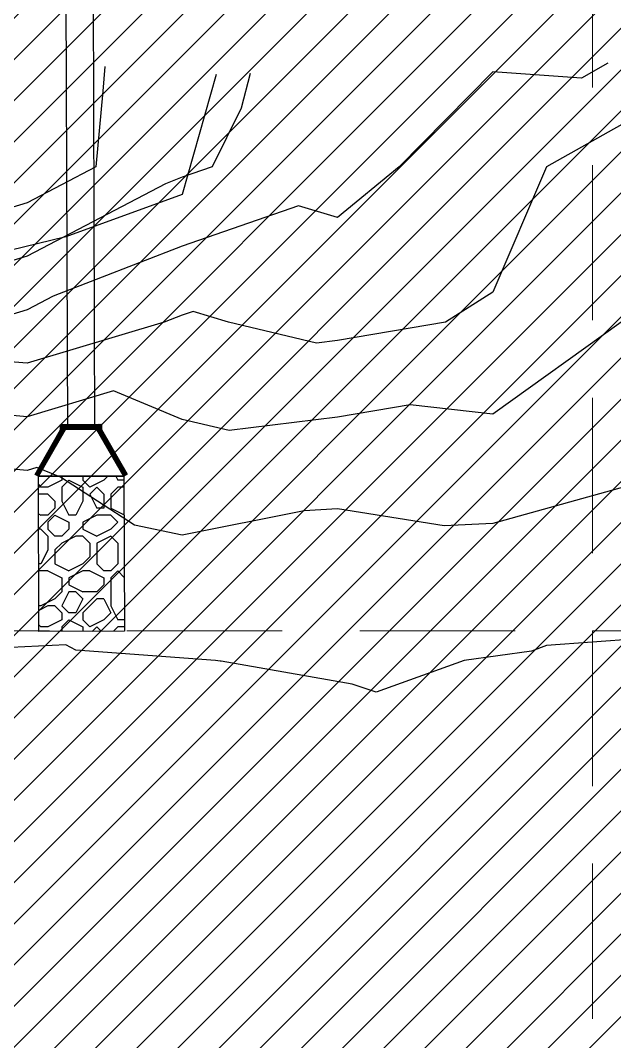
# Model space of a CAD drawing. Header units: inches. Extents: x 2468858 to 2474627, y 7110391 to 7114000.
# Drawn here: x 2470769.1 to 2470845.7, y 7111332.3 to 7111463.9 of the extents above; entities that cross this region are included whole.
import ezdxf

# ---------------------------------------------------------------- set-up
doc = ezdxf.new("R2010")
doc.units = ezdxf.units.IN
doc.header["$MEASUREMENT"] = 0
doc.linetypes.add('HIDDEN', pattern=[0.375, 0.25, -0.125])
for name, color, linetype in [('contours', 35, 'Continuous'), ('GRID', 254, 'HIDDEN'), ('SODDED LOT', 2, 'Continuous'), ('STM', 1, 'Continuous')]:
    doc.layers.add(name, color=color, linetype=linetype)

msp = doc.modelspace()

# ---------------------------------------------------------------- hatches: boundary and pattern name
at = {"layer": 'SODDED LOT'}
h = msp.add_hatch(dxfattribs=at)
h.set_pattern_fill('ANSI31', color=256, scale=30, style=0)
h.set_pattern_definition([(45, (0, 0), (-2.6516504294, 2.6516504294), [])])
h.paths.add_polyline_path([(2473645.39, 7113690.66), (2473644.98, 7113704.58), (2473380.05, 7113706.22), (2473375.55, 7113692.3), (2473381.69, 7113694.76), (2473634.33, 7113693.94)])
h.paths.add_polyline_path([(2473661.81, 7113026.94), (2473687.47, 7113025.61), (2473728.46, 7113019.28), (2473771.12, 7113012.61), (2473800.78, 7113000.62), (2473816.11, 7112991.96), (2473817.62, 7112992.3), (2473826.58, 7112958.99), (2473778.33, 7112869.43), (2473754.23, 7112818.27), (2473704.86, 7112707.31), (2473675.95, 7112628.52), (2473649.37, 7112551.6), (2473609.35, 7112401.13), (2473621.99, 7112397.24), (2473660.24, 7112541.42), (2473686.99, 7112623.57), (2473721.05, 7112713.98), (2473756.54, 7112795.8), (2473776.21, 7112842.14), (2473803.69, 7112892.8), (2473821.26, 7112931.75), (2473838.19, 7112953.92), (2473843.82, 7112970.36), (2473841.57, 7112984.99), (2473834.36, 7112995.8), (2473821.75, 7113003.46), (2473803.51, 7113011.56), (2473780.76, 7113020.12), (2473754.18, 7113027.78), (2473717.91, 7113032.73), (2473683.75, 7113037.76), (2473675.22, 7113037.54), (2473668.46, 7113034.66), (2473663.02, 7113029.01)])
h.paths.add_polyline_path([(2473971.46, 7113199.84), (2473953.3, 7113211.94), (2473941.19, 7113192.09), (2473861.1, 7113065.57), (2473810.53, 7113087.5), (2473761.17, 7113101.51), (2473720.96, 7113106.99), (2473697.2, 7113110.44), (2473674.12, 7113113.74), (2473679.51, 7113105.34), (2473686.71, 7113099.95), (2473703.5, 7113097.55), (2473742.47, 7113092.16), (2473787.44, 7113083.17), (2473826.42, 7113069.98), (2473851, 7113058.59), (2473862.39, 7113053.19), (2473874.39, 7113053.49), (2473885.78, 7113058.29), (2473895.97, 7113069.68), (2473937.95, 7113137.71), (2473969.87, 7113198.61)])
h.paths.add_polyline_path([(2474189.42, 7113705.55), (2474212.71, 7113695.29), (2474173.05, 7113585.51), (2474125.46, 7113471.59), (2474078.44, 7113374.03), (2473995.24, 7113231.38), (2473980.72, 7113211.84), (2473961.73, 7113224.12), (2474019.25, 7113316.23), (2474060.01, 7113393.26), (2474123.11, 7113525), (2474155.5, 7113608.17)])
h.paths.add_polyline_path([(2472149.87, 7113580.61), (2472139.15, 7113587.25), (2472148.34, 7113599.5), (2472129.96, 7113617.37), (2472301.04, 7113620.95), (2472421.05, 7113670.47), (2472435.86, 7113657.7), (2472418.5, 7113656.68), (2472386.32, 7113644.43), (2472349.55, 7113630.65), (2472301.04, 7113613.8), (2472253.54, 7113608.18), (2472206.05, 7113607.67), (2472182.05, 7113606.65), (2472168.77, 7113602.57), (2472156, 7113590.31)])
h.paths.add_polyline_path([(2472770.94, 7113693.31), (2472783.83, 7113696.4), (2473029.19, 7113695.37), (2473046.2, 7113689.7), (2473045.68, 7113705.68), (2472771.46, 7113707.22)])
h.paths.add_polyline_path([(2472613.26, 7113048.11), (2472742.65, 7113047.89), (2472742.87, 7112984.1), (2472740.21, 7112975.02), (2472732.24, 7112966.82), (2472722.71, 7112964.61), (2472628.32, 7112964.83), (2472620.35, 7112967.71), (2472615.69, 7112974.13), (2472614.14, 7112982.33), (2472613.26, 7112995.17)])
h.paths.add_polyline_path([(2471336.5, 7111475.41), (2471335.53, 7111275.42), (2470491.66, 7111254.32), (2470479.59, 7111328.94), (2470466.02, 7111461.6), (2470553.43, 7111470.9), (2470638.4, 7111473.12)])
h.paths.add_polyline_path([(2473446.67, 7112356.48), (2473471.9, 7112308.47), (2473532.94, 7112257.21), (2473501.2, 7112186.43), (2473329.47, 7112103.43), (2473116.22, 7112035.9), (2473103.2, 7112106.69), (2473072.63, 7112126.65), (2472815.11, 7111934.94), (2472802.33, 7111780.66), (2472622.31, 7111675.22), (2472617.64, 7111803.67), (2472501.02, 7111721.1), (2472320.82, 7111594.38), (2472182.92, 7111519.02), (2472068.92, 7111484.1), (2471932.85, 7111463.88), (2471923.66, 7111337.05), (2471693.82, 7111327.86), (2471696.08, 7111477.57), (2471836.92, 7111477.57), (2471858.78, 7111468.52), (2471876.58, 7111467.89), (2471898.13, 7111477.88), (2471906.24, 7111490.37), (2471909.37, 7111504.1), (2471908.12, 7111517.84), (2471903.75, 7111528.77), (2471899.69, 7111538.75), (2471899.78, 7111997.71), (2471902.82, 7112006.8), (2471908.61, 7112013.14), (2471915.23, 7112016.45), (2471926.26, 7112016.45), (2472502.65, 7112016.18), (2472510.04, 7112014.97), (2472516.23, 7112010.27), (2472519.86, 7112006.24), (2472597.23, 7111900.26), (2472601.63, 7111894), (2472601.97, 7111890.79), (2472601.97, 7111885.88), (2472602.14, 7111880.64), (2472603.49, 7111873.53), (2472605.53, 7111864.06), (2472610.94, 7111855.26), (2472618.72, 7111847.65), (2472625.66, 7111842.74), (2472634.12, 7111839.53), (2472648.17, 7111837.16), (2472661.03, 7111839.36), (2472670.85, 7111843.93), (2472681.25, 7111852.18), (2472689.32, 7111863.68), (2472693.24, 7111876.13), (2472698.54, 7111882.82), (2472979.47, 7112088.66), (2473047.7, 7112135.28), (2473102.11, 7112161.18), (2473168.62, 7112185.36), (2473235.48, 7112199.35), (2473286.97, 7112219.37), (2473338.95, 7112250.36), (2473378.05, 7112286.58), (2473406.65, 7112322.33), (2473434.97, 7112369.64)])
h.paths.add_polyline_path([(2469394.72, 7112321.68), (2469408.62, 7112317.35), (2469404.61, 7112306.55), (2469398.28, 7112300.53), (2469390.56, 7112297.13), (2469383.91, 7112297.75), (2469371.4, 7112301.14), (2469261.63, 7112337.75), (2469252.63, 7112344.02), (2469246.91, 7112352.88), (2469243.9, 7112361.06), (2469244.31, 7112369.38), (2469247.04, 7112379.88), (2469254.13, 7112392.28), (2469258.63, 7112404.82), (2469259.86, 7112413.96), (2469268.32, 7112441.06), (2469285.1, 7112497.6), (2469297.51, 7112549.94), (2469306.04, 7112604.22), (2469344.05, 7112603.83), (2469331.64, 7112539.47), (2469306.04, 7112437.89), (2469285.48, 7112378.57), (2469297.12, 7112353.37)])
h.paths.add_polyline_path([(2469215.25, 7111699.11), (2469133.16, 7111698.8), (2469133.12, 7111837.42), (2469136.78, 7111854.07), (2469131.5, 7111869.1), (2469132.54, 7111935.15), (2469148.79, 7112051.43), (2469175.43, 7112146.92), (2469214.08, 7112259.79), (2469218.22, 7112266.73), (2469223.73, 7112271.92), (2469228.76, 7112275.22), (2469234.9, 7112277.11), (2469242.61, 7112277.42), (2469249.21, 7112276.01), (2469256.45, 7112274.12), (2469362.5, 7112239.2), (2469368.95, 7112235.11), (2469372.09, 7112231.49), (2469374.61, 7112225.05), (2469375.55, 7112217.02), (2469372.57, 7112206.8), (2469260.7, 7112244.71), (2469237.57, 7112231.81), (2469223.88, 7112159.46), (2469213.8, 7112077.45), (2469211.79, 7111997.38), (2469212.59, 7111919.31)])
edge = h.paths.add_edge_path()
edge.add_line((2469946.69, 7111538.54), (2469944.94, 7111523.5))
edge.add_line((2469944.94, 7111523.5), (2469929.5, 7111368.54))
edge.add_line((2469929.5, 7111368.54), (2469627.82, 7111363.41))
edge.add_line((2469627.82, 7111363.41), (2469640.14, 7111528.56))
edge.add_line((2469640.14, 7111528.56), (2469611.1, 7111528.96))
edge.add_line((2469611.1, 7111528.96), (2469563.64, 7111542.06))
edge.add_line((2469563.64, 7111542.06), (2469395.72, 7111608.85))
edge.add_line((2469395.72, 7111608.85), (2469312.31, 7111524.84))
edge.add_line((2469312.31, 7111524.84), (2469259.94, 7111580.22))
edge.add_line((2469259.94, 7111580.22), (2469329.02, 7111646.45))
edge.add_line((2469329.02, 7111646.45), (2469327.64, 7111656.69))
edge.add_line((2469327.64, 7111656.69), (2469327.34, 7111668.01))
edge.add_line((2469327.34, 7111668.01), (2469328.7, 7111676.32))
edge.add_line((2469328.7, 7111676.32), (2469331.57, 7111684.93))
edge.add_line((2469331.57, 7111684.93), (2469335.65, 7111692.02))
edge.add_line((2469335.65, 7111692.02), (2469336.86, 7111699.72))
edge.add_line((2469336.86, 7111699.72), (2469350.6, 7111699.88))
edge.add_line((2469350.6, 7111699.88), (2469349.09, 7111695.19))
edge.add_line((2469349.09, 7111695.19), (2469344.26, 7111688.25))
edge.add_line((2469344.26, 7111688.25), (2469339.88, 7111679.79))
edge.add_arc((2469382.62, 7111662.98), 45.93, 158.5343, 290.6104)
edge.add_arc((2469402.89, 7111601.9), 18.55, 61.3608, 102.7575, ccw=False)
edge.add_line((2469411.78, 7111618.18), (2469554, 7111560.87))
edge.add_line((2469554, 7111560.87), (2469580.43, 7111552.5))
edge.add_line((2469580.43, 7111552.5), (2469597.93, 7111547.75))
edge.add_line((2469597.93, 7111547.75), (2469618.84, 7111543.76))
edge.add_line((2469618.84, 7111543.76), (2469652.78, 7111539.88))
edge.add_line((2469652.78, 7111539.88), (2469703, 7111539.88))
edge.add_line((2469703, 7111539.88), (2469903.74, 7111540.59))
edge.add_line((2469903.74, 7111540.59), (2469929.65, 7111539.77))
edge.add_line((2469929.65, 7111539.77), (2469946.69, 7111538.54))
at = {"layer": 'STM'}
h = msp.add_hatch(dxfattribs=at)
h.set_pattern_fill('ANSI31', color=5, angle=180, style=0)
h.set_pattern_definition([(225, (2471428.77444, 7111112.1237), (0.088388348, -0.088388348), [])])
h.paths.add_polyline_path([(2470774.32, 7111411.81), (2470779.57, 7111411.83), (2470779.57, 7111411.16), (2470782.91, 7111405.42), (2470782.48, 7111405.17), (2470779, 7111411.16), (2470774.9, 7111411.14), (2470771.46, 7111405.13), (2470771.02, 7111405.38), (2470774.32, 7111411.14)])
h = msp.add_hatch(dxfattribs=at)
h.set_pattern_fill('AGGREGAT', color=1, scale=18, angle=180, style=0)
h.set_pattern_definition([(180, (2471428.774, 7111112.124), (-18, -18), [1.8, -2.7, 0.9, -2.7, 0.9, -9]), (180, (2471419.774, 7111110.324), (-18, -18), [0.9, -17.1]), (180, (2471425.174, 7111109.424), (-18, -18), [0.9, -1.8, 0.9, -14.4]), (180, (2471416.174, 7111108.524), (-18, -18), [1.8, -16.2]), (180, (2471414.374, 7111107.624), (-18, -18), [0.9, -17.1]), (180, (2471419.774, 7111105.824), (-18, -18), [1.8, -16.2]), (180, (2471428.774, 7111104.924), (-18, -18), [0.9, -1.8, 0.9, -4.5, 2.7, -7.2]), (180, (2471416.174, 7111103.124), (-18, -18), [1.8, -16.2]), (180, (2471426.974, 7111102.224), (-18, -18), [1.8, -0.9, 0.9, -7.2, 0.9, -6.3]), (180, (2471427.874, 7111101.324), (-18, -18), [0.9, -17.1]), (180, (2471421.574, 7111100.424), (-18, -18), [0.9, -0.9, 0.9, -15.3]), (180, (2471424.274, 7111099.524), (-18, -18), [0.9, -17.1]), (180, (2471412.574, 7111098.624), (-18, -18), [0.9, -17.1]), (180, (2471420.674, 7111097.724), (-18, -18), [0.9, -7.2, 0.9, -9]), (180, (2471420.674, 7111096.824), (-18, -18), [1.8, -16.2]), (180, (2471417.074, 7111095.924), (-18, -18), [1.8, -16.2]), (180, (2471427.874, 7111095.024), (-18, -18), [0.9, -10.8, 1.8, -4.5]), (270, (2471428.774, 7111104.024), (18, -18), [3.6, -3.6, 1.8, -9]), (270, (2471427.874, 7111104.024), (18, -18), [0.9, -6.3, 1.8, -9]), (270, (2471426.974, 7111108.524), (18, -18), [2.7, -15.3]), (270, (2471426.074, 7111108.524), (18, -18), [1.8, -16.2]), (270, (2471425.174, 7111111.224), (18, -18), [0.9, -10.8, 0.9, -0.9, 1.8, -2.7]), (270, (2471423.374, 7111111.224), (18, -18), [0.9, -6.3, 0.9, -9.9]), (270, (2471422.474, 7111104.024), (18, -18), [1.8, -2.7, 0.9, -0.9, 1.8, -9.9]), (270, (2471421.574, 7111107.624), (18, -18), [1.8, -9.9, 0.9, -5.4]), (270, (2471420.674, 7111111.224), (18, -18), [0.9, -0.9, 1.8, -14.4]), (270, (2471418.874, 7111099.524), (18, -18), [0.9, -17.1]), (270, (2471417.974, 7111099.524), (18, -18), [1.8, -1.8, 0.9, -0.9, 1.8, -10.8]), (270, (2471417.074, 7111107.624), (18, -18), [0.9, -0.9, 0.9, -1.8, 0.9, -12.6]), (270, (2471414.374, 7111101.324), (18, -18), [3.6, -14.4]), (270, (2471413.474, 7111103.124), (18, -18), [3.6, -2.7, 1.8, -9.9]), (270, (2471412.574, 7111110.324), (18, -18), [0.9, -2.7, 1.8, -12.6]), (270, (2471411.674, 7111108.524), (18, -18), [2.7, -15.3]), (225, (2471421.574, 7111112.124), (-3e-15, -18), [1.2728, -24.18306]), (225, (2471411.674, 7111111.224), (-3e-15, -18), [1.27278, -21.6375, 1.27278, -1.27278]), (225, (2471423.374, 7111110.324), (-3e-15, -18), [1.27278, -10.18224, 1.27278, -12.72804]), (225, (2471418.874, 7111110.324), (-3e-15, -18), [1.27278, -20.36472, 1.27278, -2.54556]), (225, (2471417.974, 7111110.324), (-3e-15, -18), [2.54556, -10.18224, 2.54556, -10.18248]), (225, (2471422.474, 7111108.524), (-3e-15, -18), [1.2726, -11.4552, 1.2726, -1.2726, 1.2726, -8.91024]), (225, (2471413.474, 7111107.624), (-3e-15, -18), [1.27278, -1.27278, 1.27278, -21.6375]), (225, (2471426.074, 7111106.724), (-3e-15, -18), [1.27278, -15.27336, 1.27278, -7.63692]), (225, (2471411.674, 7111104.924), (-3e-15, -18), [1.2726, -1.2726, 1.2726, -5.09112, 1.2726, -15.27432]), (225, (2471422.474, 7111102.224), (-3e-15, -18), [1.2728, -24.18306]), (225, (2471426.974, 7111101.324), (-3e-15, -18), [2.54558, -22.91027]), (225, (2471428.774, 7111099.524), (-3e-15, -18), [1.27278, -1.27278, 1.27278, -21.6375]), (225, (2471418.874, 7111096.824), (-3e-15, -18), [1.2728, -24.18306]), (225, (2471413.474, 7111095.024), (-3e-15, -18), [1.2728, -24.18306]), (315, (2471420.674, 7111110.324), (-3e-15, -18), [1.2728, -24.18306]), (315, (2471419.774, 7111110.324), (-3e-15, -18), [1.2728, -24.18306]), (315, (2471425.174, 7111109.424), (-3e-15, -18), [1.27278, -5.09112, 2.54556, -16.54638]), (315, (2471428.774, 7111109.424), (-3e-15, -18), [1.2728, -24.18306]), (315, (2471417.074, 7111106.724), (-3e-15, -18), [1.27278, -10.18234, 1.27278, -12.72795]), (315, (2471416.174, 7111106.724), (-3e-15, -18), [1.2726, -7.6374, 1.2726, -7.6356, 1.2726, -6.36504]), (315, (2471426.974, 7111105.824), (-3e-15, -18), [1.2728, -24.18306]), (315, (2471412.574, 7111104.924), (-3e-15, -18), [2.5452, -6.3639, 1.2726, -1.2726, 1.2726, -12.72894]), (315, (2471424.274, 7111102.224), (-3e-15, -18), [1.2728, -24.18306]), (315, (2471417.074, 7111102.224), (-3e-15, -18), [2.54558, -22.91027]), (315, (2471416.174, 7111102.224), (-3e-15, -18), [1.2728, -24.18306]), (315, (2471421.574, 7111100.424), (-3e-15, -18), [1.2728, -24.18306]), (315, (2471426.974, 7111097.724), (-3e-15, -18), [1.2728, -24.18306]), (315, (2471412.574, 7111097.724), (-3e-15, -18), [1.2728, -24.18306]), (206.565, (2471426.9744, 7111112.124), (-18, -7e-09), [2.0124, -38.23682]), (206.565, (2471428.7744, 7111110.324), (-18, -7e-09), [2.0124, -38.23682]), (206.565, (2471428.7744, 7111109.424), (-18, -7e-09), [2.0124, -38.23682]), (206.565, (2471424.2744, 7111109.424), (-18, -7e-09), [2.0124, -38.23682]), (206.565, (2471425.1744, 7111105.824), (-18, -7e-09), [2.0124, -38.23682]), (206.565, (2471425.1744, 7111104.924), (-18, -7e-09), [2.0124, -38.23682]), (206.565, (2471421.5744, 7111101.324), (-18, -7e-09), [2.0124, -38.23682]), (206.565, (2471420.6744, 7111100.424), (-18, -7e-09), [2.0124, -38.23682]), (206.565, (2471427.8744, 7111098.624), (-18, -7e-09), [2.0124, -38.23682]), (206.565, (2471422.4744, 7111098.624), (-18, -7e-09), [2.0124, -38.23682]), (243.435, (2471413.4744, 7111112.124), (-9e-10, -18), [2.0124, -38.23682]), (243.435, (2471417.9744, 7111109.424), (-9e-10, -18), [2.0124, -38.23682]), (243.435, (2471420.6744, 7111107.624), (-9e-10, -18), [2.0124, -38.23682]), (243.435, (2471417.9744, 7111104.924), (-9e-10, -18), [2.0124, -38.23682]), (243.435, (2471417.0744, 7111104.924), (-9e-10, -18), [2.0124, -38.23682]), (243.435, (2471423.3744, 7111102.224), (-9e-10, -18), [2.0124, -38.23682]), (243.435, (2471425.1744, 7111101.324), (-9e-10, -18), [2.0124, -38.23682]), (243.435, (2471417.9744, 7111097.724), (-9e-10, -18), [2.0124, -38.23682]), (243.435, (2471425.1744, 7111095.924), (-9e-10, -18), [2.0124, -38.23682]), (296.565, (2471427.8744, 7111101.324), (7e-09, -18), [2.0124, -38.23682]), (296.565, (2471417.0744, 7111101.324), (7e-09, -18), [2.0124, -38.23682]), (296.565, (2471428.7744, 7111100.424), (7e-09, -18), [2.0124, -38.23682]), (296.565, (2471414.3744, 7111097.724), (7e-09, -18), [2.0124, -38.23682]), (296.565, (2471426.0744, 7111096.824), (7e-09, -18), [2.0124, -38.23682]), (296.565, (2471422.4744, 7111095.924), (7e-09, -18), [2.0124, -38.23682]), (333.435, (2471421.5744, 7111112.124), (18, -7e-09), [2.0124, -38.23682]), (333.435, (2471425.1744, 7111110.324), (18, -7e-09), [2.0124, -38.23682]), (333.435, (2471412.5744, 7111109.424), (18, -7e-09), [2.0124, -38.23682]), (333.435, (2471414.3744, 7111107.624), (18, -7e-09), [2.0124, -38.23682]), (333.435, (2471421.5744, 7111105.824), (18, -7e-09), [2.0124, -38.23682]), (333.435, (2471426.0744, 7111104.924), (18, -7e-09), [2.0124, -38.23682]), (333.435, (2471420.6744, 7111104.924), (18, -7e-09), [2.0124, -38.23682]), (333.435, (2471423.3744, 7111103.124), (18, -7e-09), [2.0124, -38.23682]), (333.435, (2471423.3744, 7111098.624), (18, -7e-09), [2.0124, -38.23682]), (333.435, (2471428.7744, 7111095.024), (18, -7e-09), [2.0124, -38.23682]), (333.435, (2471417.9744, 7111095.024), (18, -7e-09), [2.0124, -38.23682]), (333.435, (2471416.1744, 7111095.024), (18, -7e-09), [2.0124, -38.23682])])
h.paths.add_polyline_path([(2470782.48, 7111405.17), (2470782.55, 7111385.17), (2470771.53, 7111385.13), (2470771.46, 7111405.13)])

# ---------------------------------------------------------------- linework, layer by layer
at = {"layer": 'contours', "color": 35}
for p, q in [((2470780, 7111457.95, 585), (2470779.76, 7111454.76, 585)), ((2470844.84, 7111458.35, 583), (2470841.42, 7111456.42, 583)), ((2470844.84, 7111458.35, 583), (2470841.42, 7111456.42, 583)), ((2470794.36, 7111456.88, 584), (2470790, 7111441.42, 584)), ((2470798.75, 7111457.01, 584), (2470797.58, 7111452.58, 584)), ((2470798.75, 7111457.01, 584), (2470797.58, 7111452.58, 584)), ((2470830, 7111457.23, 583), (2470817.92, 7111445, 583)), ((2470830, 7111457.23, 583), (2470817.92, 7111445, 583)), ((2470841.42, 7111456.42, 583), (2470830, 7111457.23, 583)), ((2470841.42, 7111456.42, 583), (2470830, 7111457.23, 583)), ((2470779.76, 7111454.76, 585), (2470778.84, 7111445, 585)), ((2470797.58, 7111452.58, 584), (2470793.85, 7111445, 584)), ((2470797.58, 7111452.58, 584), (2470793.85, 7111445, 584)), ((2470850, 7111452.35, 582), (2470836.94, 7111445, 582)), ((2470850, 7111452.35, 582), (2470836.94, 7111445, 582)), ((2470778.84, 7111445, 585), (2470770, 7111440.37, 585)), ((2470793.85, 7111445, 584), (2470790, 7111443.66, 584)), ((2470793.85, 7111445, 584), (2470790, 7111443.66, 584)), ((2470817.92, 7111445, 583), (2470810, 7111438.48, 583)), ((2470817.92, 7111445, 583), (2470810, 7111438.48, 583)), ((2470836.94, 7111445, 582), (2470830, 7111428.85, 582)), ((2470836.94, 7111445, 582), (2470830, 7111428.85, 582)), ((2470790, 7111443.66, 584), (2470787.82, 7111442.82, 584)), ((2470790, 7111443.66, 584), (2470787.82, 7111442.82, 584)), ((2470787.82, 7111442.82, 584), (2470770, 7111433.48, 584)), ((2470787.82, 7111442.82, 584), (2470770, 7111433.48, 584)), ((2470770, 7111440.37, 585), (2470763.34, 7111438.34, 585)), ((2470790, 7111441.42, 584), (2470774.99, 7111435.99, 584)), ((2470804.99, 7111439.99, 583), (2470790, 7111434.78, 583)), ((2470804.99, 7111439.99, 583), (2470790, 7111434.78, 583)), ((2470810, 7111438.48, 583), (2470804.99, 7111439.99, 583)), ((2470810, 7111438.48, 583), (2470804.99, 7111439.99, 583)), ((2470774.99, 7111435.99, 584), (2470767.78, 7111434.21, 584)), ((2470790, 7111434.78, 583), (2470773.36, 7111428.36, 583)), ((2470790, 7111434.78, 583), (2470773.36, 7111428.36, 583)), ((2470770, 7111433.48, 584), (2470753.46, 7111428.46, 584)), ((2470770, 7111433.48, 584), (2470753.46, 7111428.46, 584)), ((2470830, 7111428.85, 582), (2470823.91, 7111425, 582)), ((2470830, 7111428.85, 582), (2470823.91, 7111425, 582)), ((2470773.36, 7111428.36, 583), (2470770, 7111426.6, 583)), ((2470773.36, 7111428.36, 583), (2470770, 7111426.6, 583)), ((2470770, 7111426.6, 583), (2470764.73, 7111425, 583)), ((2470770, 7111426.6, 583), (2470764.73, 7111425, 583)), ((2470790, 7111425.9, 582), (2470787.67, 7111425, 582)), ((2470790, 7111425.9, 582), (2470787.67, 7111425, 582)), ((2470791.38, 7111426.38, 582), (2470790, 7111425.9, 582)), ((2470791.38, 7111426.38, 582), (2470790, 7111425.9, 582)), ((2470795.94, 7111425, 582), (2470791.38, 7111426.38, 582)), ((2470795.94, 7111425, 582), (2470791.38, 7111426.38, 582)), ((2470787.67, 7111425, 582), (2470770, 7111419.7, 582)), ((2470787.67, 7111425, 582), (2470770, 7111419.7, 582)), ((2470807.3, 7111422.3, 582), (2470795.94, 7111425, 582)), ((2470807.3, 7111422.3, 582), (2470795.94, 7111425, 582)), ((2470823.91, 7111425, 582), (2470810, 7111422.64, 582)), ((2470823.91, 7111425, 582), (2470810, 7111422.64, 582)), ((2470846.55, 7111425, 581), (2470830, 7111413.13, 581)), ((2470846.55, 7111425, 581), (2470830, 7111413.13, 581)), ((2470810, 7111422.64, 582), (2470807.3, 7111422.3, 582)), ((2470810, 7111422.64, 582), (2470807.3, 7111422.3, 582)), ((2470770, 7111419.7, 582), (2470765.12, 7111420.12, 582)), ((2470770, 7111419.7, 582), (2470765.12, 7111420.12, 582)), ((2470781.13, 7111416.13, 581), (2470770, 7111412.79, 581)), ((2470781.13, 7111416.13, 581), (2470770, 7111412.79, 581)), ((2470790, 7111412.46, 581), (2470781.13, 7111416.13, 581)), ((2470790, 7111412.46, 581), (2470781.13, 7111416.13, 581)), ((2470819.34, 7111414.34, 581), (2470810, 7111412.76, 581)), ((2470819.34, 7111414.34, 581), (2470810, 7111412.76, 581)), ((2470830, 7111413.13, 581), (2470819.34, 7111414.34, 581)), ((2470830, 7111413.13, 581), (2470819.34, 7111414.34, 581)), ((2470770, 7111412.79, 581), (2470758.77, 7111413.77, 581)), ((2470770, 7111412.79, 581), (2470758.77, 7111413.77, 581)), ((2470810, 7111412.76, 581), (2470796.03, 7111411.03, 581)), ((2470810, 7111412.76, 581), (2470796.03, 7111411.03, 581)), ((2470796.03, 7111411.03, 581), (2470790, 7111412.46, 581)), ((2470796.03, 7111411.03, 581), (2470790, 7111412.46, 581)), ((2470770, 7111405.88, 580), (2470752.41, 7111407.41, 580)), ((2470771.25, 7111406.25, 580), (2470770, 7111405.88, 580)), ((2470774.29, 7111405, 580), (2470771.25, 7111406.25, 580)), ((2470783.83, 7111398.83, 580), (2470774.29, 7111405, 580)), ((2470849.47, 7111404.47, 580), (2470830, 7111399.03, 580)), ((2470810, 7111400.96, 580), (2470805.7, 7111400.7, 580)), ((2470823.74, 7111398.74, 580), (2470810, 7111400.96, 580)), ((2470805.7, 7111400.7, 580), (2470790, 7111397.55, 580)), ((2470790, 7111397.55, 580), (2470783.83, 7111398.83, 580)), ((2470830, 7111399.03, 580), (2470823.74, 7111398.74, 580)), ((2470854.99, 7111384.66, 579), (2470836.91, 7111383.34, 579)), ((2470774.99, 7111383.4, 579), (2470756.13, 7111382.56, 579)), ((2470776.3, 7111382.74, 579), (2470774.99, 7111383.4, 579)), ((2470794.27, 7111381.42, 579), (2470776.3, 7111382.74, 579)), ((2470834.99, 7111382.62, 579), (2470826.3, 7111381.42, 579)), ((2470836.91, 7111383.34, 579), (2470834.99, 7111382.62, 579)), ((2470794.88, 7111381.31, 579), (2470794.27, 7111381.42, 579)), ((2470794.99, 7111381.3, 579), (2470794.88, 7111381.31, 579)), ((2470811.89, 7111378.33, 579), (2470794.99, 7111381.3, 579)), ((2470826.3, 7111381.42, 579), (2470814.99, 7111377.34, 579)), ((2470814.99, 7111377.34, 579), (2470811.89, 7111378.33, 579))]:
    msp.add_line(p, q, dxfattribs=at)
at = {"layer": 'GRID', "color": 252, "linetype": 'HIDDEN', "lineweight": 0, "ltscale": 80}
for p, q in [((2470842.87, 7113905.23), (2470842.87, 7110754.83)), ((2468952.87, 7111385.23), (2474532.87, 7111385.23))]:
    msp.add_line(p, q, dxfattribs=at)
at = {"layer": 'STM', "color": 5}
for p, q in [((2470774.93, 7111489.15), (2470775.2, 7111411.15)), ((2470778.44, 7111486.07), (2470778.7, 7111411.16)), ((2470782.48, 7111405.17), (2470771.46, 7111405.13))]:
    msp.add_line(p, q, dxfattribs=at)
msp.add_lwpolyline([(2470774.32, 7111411.81), (2470779.57, 7111411.83), (2470779.57, 7111411.16), (2470782.91, 7111405.42), (2470782.91, 7111405.42), (2470782.48, 7111405.17), (2470779, 7111411.16), (2470774.9, 7111411.14), (2470771.46, 7111405.13), (2470771.02, 7111405.38), (2470774.32, 7111411.14)], close=True, dxfattribs=at)
at = {"layer": 'STM', "color": 1}
msp.add_lwpolyline([(2470782.48, 7111405.17), (2470782.55, 7111385.17), (2470771.53, 7111385.13), (2470771.46, 7111405.13)], close=True, dxfattribs=at)

doc.saveas('drawing.dxf')
